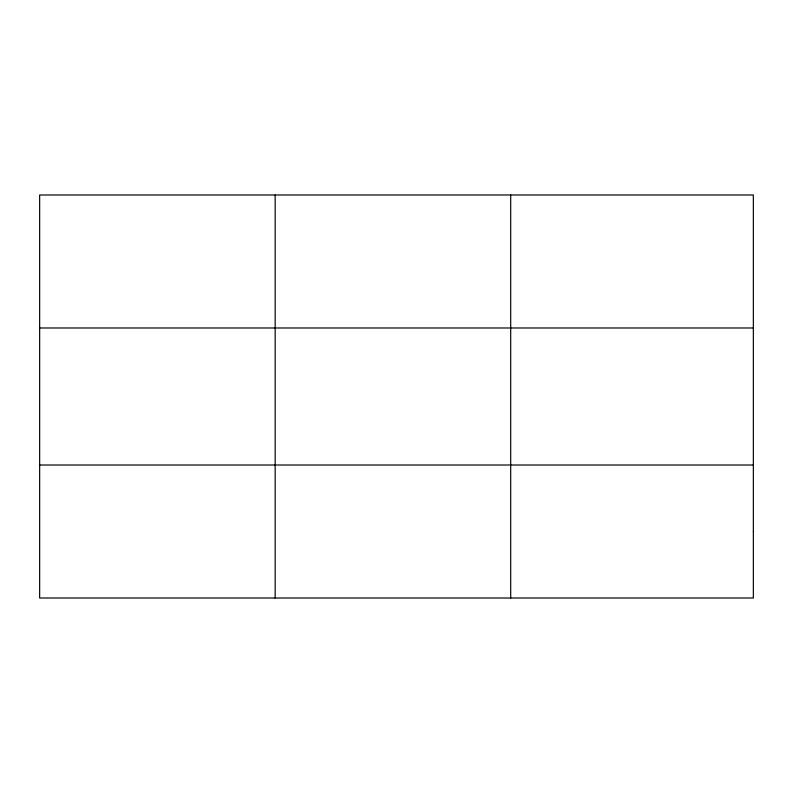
<?xml version="1.0" encoding="UTF-8"?>
<svg xmlns="http://www.w3.org/2000/svg" width="793" height="793" viewBox="0 0 793 793"><rect width="100%" height="100%" fill="white"/><g stroke="black" fill="none" stroke-linecap="round" stroke-linejoin="round"><path stroke-width="1.19" d="M275.171 598.011L275.171 194.989M510.692 598.011L510.692 194.989M39.65 327.985L753.35 327.985M39.65 465.015L753.35 465.015M753.35 531.508L753.35 598.011L39.65 598.011L39.65 194.989L753.35 194.989L753.35 531.508"/></g></svg>
